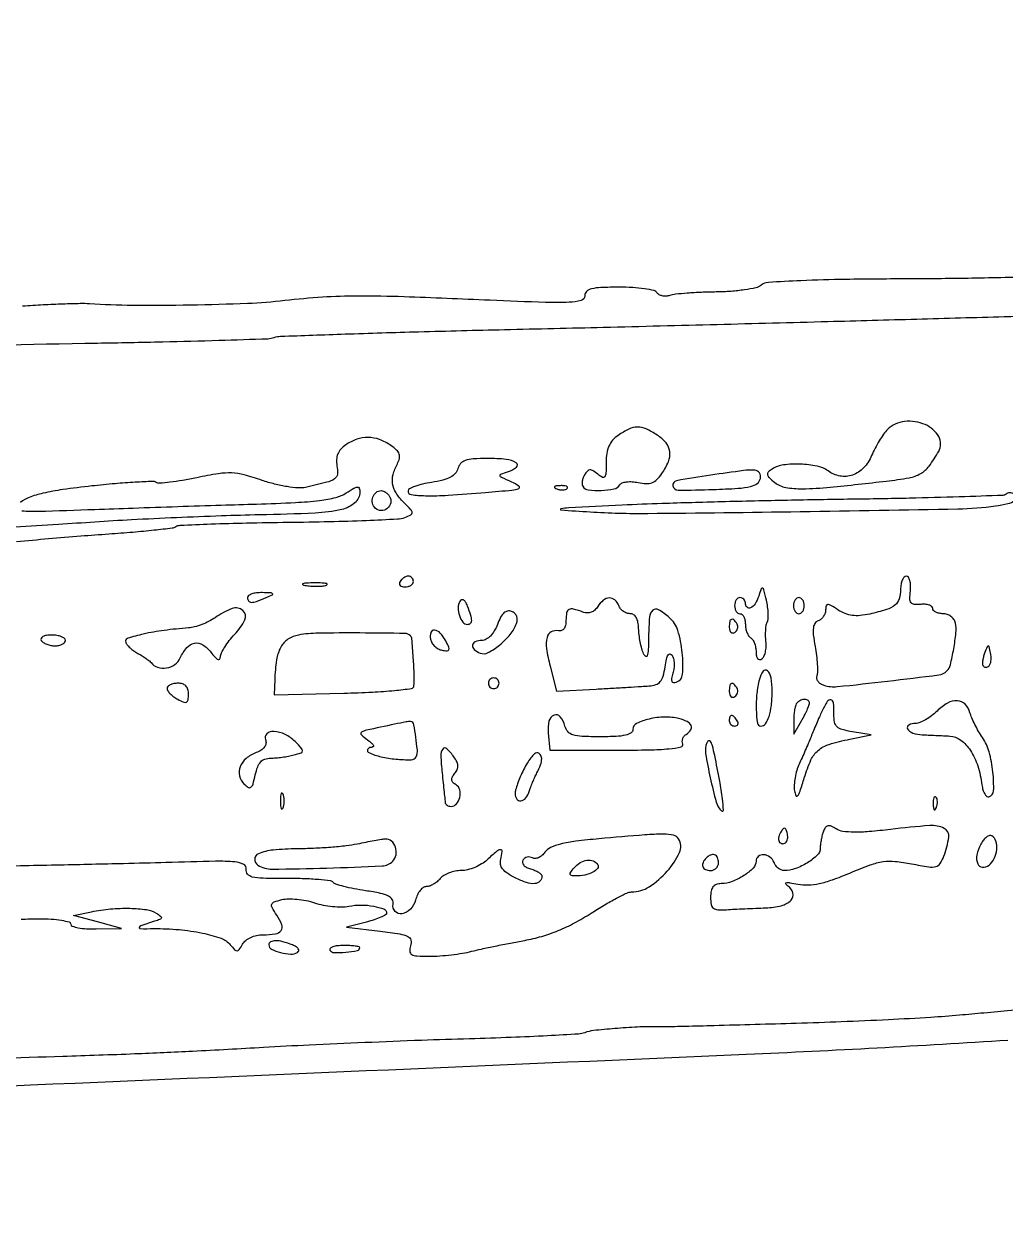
# Model space of a CAD drawing. Extents: x 0 to 2558, y 0 to 3412.
# Drawn here: x 822.2 to 1005.5, y 723.7 to 945.2 of the extents above; entities that cross this region are included whole.
import ezdxf

# ---------------------------------------------------------------- set-up
doc = ezdxf.new("R2010")
doc.units = 0

msp = doc.modelspace()

# ---------------------------------------------------------------- linework, layer by layer
for points in [[(1286.775, 2242.902503, 0.000001), (1177.44536, 2242.627485, 0.134519)], [(1176.555032, 2242.380365, -0.000002), (1098.265318, 2241.934774, -0.000173)], [(1319.866449, 1231.417086, 0.007685), (1320.536456, 1213.5593, 0.010243), (1321.281431, 1203.421734, 0.386908), (1322.843325, 1201.999537, 0.183699), (1323.666424, 1202.31224, 0.136577), (1324.198222, 1203.136634, 0.058831), (1324.496883, 1204.742271, 0.010899), (1324.631041, 1207.749537, -0.000005), (1324.704195, 1210.958263, -0.000001), (1324.831971, 1216.559674, -0.000001), (1324.980176, 1223.055371, -0.000001), (1325.131041, 1229.666374, -0.003312)], [(1347, 900.068317, 0.000002), (1365.687198, 900.484728, 0.000002), (1385.0375, 900.916042, 0.000002), (1402.386564, 901.302857, 0.000005)], [(797.930856, 884.789143, -0.002059), (836, 885.566909, 0.001494), (848.181935, 885.802027, 0.002321), (858.6875, 886.08499, 0.000677), (867.815653, 886.385628, 0.076244), (869, 886.609069, -0.075814), (870.205662, 886.8376, -0.000398), (882.25, 887.261628, -0.001757), (895.983813, 887.685861, -0.001112), (912, 888.088606, 0.000401), (930.473796, 888.526857, 0.000264), (951.7375, 889.059581, 0.000265), (972.432542, 889.599968, 0.000512), (989, 890.058341, -0.000474), (1005.365676, 890.512381, -0.000261), (1025.38125, 891.038254, -0.00026), (1045.681632, 891.550443, -0.000417), (1063, 891.963915, 0.000553), (1102.768761, 892.924206, 0.000535), (1142.974919, 893.982658, 0.000561)], [(1011.677637, 897.965596, -0.002966), (999.324243, 897.672672, -0.003743), (987.891956, 897.555051, 0.002568), (975.746495, 897.458638, 0.007547), (967.388809, 897.22315, 0.00518), (961.299561, 896.89632, 0.156558), (959.891956, 896.342939, -0.118158), (958.962671, 895.894106, -0.016979), (956.872141, 895.51204, -0.018486), (954.323187, 895.230922, -0.014847), (951.566396, 895.111795, 0.006931), (948.784741, 895.035684, 0.008222), (946.160692, 894.884212, 0.007286), (943.955927, 894.688189, 0.051066), (942.900552, 894.468437, -0.061491), (942.190264, 894.335878, -0.066462), (941.488227, 894.385846, -0.074888), (940.900483, 894.602577, -0.129325), (940.52514, 894.959323, 0.202297), (939.95088, 895.367574, 0.018239), (938.17886, 895.694301, 0.021409), (935.955189, 895.924257, 0.01506), (933.440983, 896, 0.009007), (930.035465, 895.938648, 0.052008), (928.254722, 895.687794, 0.127926), (927.344702, 895.192605, 0.207395), (927, 894.397321, -0.338722), (926.338803, 893.533285, -0.054457), (924.101482, 893.182274, -0.020463), (919.685785, 893.156245, -0.002098), (909.25, 893.56575, 0.001773), (893.273504, 894.203072, 0.009545), (884.576357, 894.35299, 0.015868), (878.0411, 894.133415, 0.012562), (871, 893.49487, -0.01899), (863.998573, 892.950545, -0.005788), (853.370694, 892.652471, -0.005978), (842.529033, 892.603595, -0.014347), (834.5, 892.893881, 0.021143), (832.779521, 892.932685, 0.003848), (829.590625, 892.845204, 0.004136), (825.857079, 892.683089, 0.003742), (822, 892.454674, -0.00765)], [(820.855778, 848.485928, -0.001829), (826.826006, 849.027439, -0.001822), (832.901788, 849.533827, -0.002889), (838.109808, 849.918523, 0.004131), (842.626655, 850.263452, 0.00609), (846.585494, 850.647308, 0.003043), (849.92787, 851.033134, 0.108564), (850.660072, 851.289913, -0.128224), (851.438026, 851.5293, -0.001326), (857.184504, 851.763946, -0.004155), (863.835837, 851.962536, -0.002674), (871.550264, 852.087442, 0.003082), (879.333133, 852.219813, 0.004469), (886.202702, 852.440465, 0.002336), (892.010245, 852.706171, 0.072978), (893.41638, 852.985489, 0.029155), (894.539728, 853.460541, 0.309329), (894.770939, 853.871537, 0.167045), (894.524058, 854.426477, 0.008945), (893.16638, 855.83362, -0.053128), (891.758108, 857.577807, -0.103459), (891.119224, 859.240251, -0.105924), (891.207515, 860.992621, -0.057562), (892.003518, 863.006573, 0.06246), (892.391917, 864.018022, 0.147013), (892.351864, 864.817573, 0.120049), (891.860271, 865.566367, 0.034987), (890.781012, 866.440832, 0.065342), (888.673361, 867.539478, 0.084894), (886.534617, 867.930067, 0.086199), (884.412812, 867.586079, 0.069692), (882.354363, 866.535652, 0.055961), (881.440054, 865.729172, 0.085604), (880.87505, 864.838662, 0.086866), (880.645925, 863.820232, 0.059289), (880.72962, 862.634069, -0.073517), (880.795215, 861.077392, -0.219303), (880.263316, 860.18282, -0.08927), (878.853346, 859.545492, -0.007187), (874.872536, 858.604648, -0.071683), (873.482261, 858.500753, -0.02285), (871.415496, 858.737857, -0.021953), (869.0743, 859.221746, -0.020916), (866.7458, 859.915432, 0.017502), (863.38183, 860.942644, 0.055478), (861.058014, 861.295094, 0.049622), (858.578963, 861.147459, 0.011996), (854.533378, 860.400266, -0.009559), (851.898295, 859.90029, -0.013563), (849.536594, 859.564417, -0.009578), (847.578444, 859.377853, -0.158664), (846.950028, 859.530884, 0.1496), (846.267442, 859.709968, 0.003841), (843.061761, 859.555652, 0.007834), (839.26906, 859.284197, 0.005229), (834.935355, 858.859973, 0.007595), (829.509042, 858.187897, 0.022316), (825.808651, 857.502896, 0.032109), (823.246604, 856.733142, 0.090482), (821.64544, 855.780886, 0.247792)], [(821.895448, 854.234474, 0.030875), (824.968197, 854.139545, 0.001403), (835.5, 854.494085, -0.000516), (842.659688, 854.747817, -0.00033), (850.976042, 855.028441, -0.000332), (859.123214, 855.292549, -0.000621), (865.716312, 855.493698, 0.004956), (872.958705, 855.777526, 0.018562), (877.493935, 856.169444, 0.029151), (880.524359, 856.725926, 0.085242), (882.466312, 857.569884, -0.010859), (883.901245, 858.466165, -0.118187), (884.547548, 858.667027, -0.339673), (884.88366, 858.44254, -0.081946), (885, 857.737455, -0.218554), (884.072472, 855.716845, -0.122013), (881.608058, 854.473399, -0.044832), (876.63052, 853.798024, -0.006304), (866.262167, 853.459391, 0.003684), (859.1395, 853.26413, 0.002241), (850.723886, 852.933601, 0.002245), (842.380852, 852.530932, 0.003967), (835.5, 852.113092, -0.00193), (828.689076, 851.671648, -0.001149), (820.574929, 851.195897, -0.00115)], [(821.72477, 777.908278, -0.013696), (825.07258, 778, -0.015669), (827.356935, 777.928396, -0.026122), (829.268145, 777.707823, -0.024382), (830.69845, 777.394148, -0.338661), (831, 777, 0.321717), (831.275169, 776.616606, 0.034547), (832.395313, 776.322589, 0.032258), (833.929275, 776.132749, 0.019829), (835.75, 776.098175), (840.5, 776.19635), (836, 777.409715), (831.5, 778.623079), (834.875, 779.31154, -0.028139), (838.429199, 779.830413, -0.027825), (842.032599, 779.949609, -0.028212), (845.149801, 779.702904, -0.107542), (846.971975, 779.038482, -0.015889), (847.792268, 778.482469, -0.240305), (847.94395, 778.185092, -0.300725), (847.777661, 777.933616, -0.022611), (846.971975, 777.633023, 0.002775), (844.121879, 776.696651, 0.239196), (843.813083, 776.383406, 0.505243), (843.981629, 776.150773, 0.004484), (846.5, 776.152865, -0.02433), (851.23015, 775.968997, -0.030139), (855.588498, 775.320269, -0.031558), (859.087423, 774.347709, -0.141252), (860.807755, 773.132854, 0.020362), (861.616065, 772.203796, 0.219676), (862.066685, 772.022983, 0.232359), (862.480989, 772.253375, 0.022755), (863.107445, 773.25, -0.095814), (863.698108, 773.941784, -0.059825), (864.607462, 774.503746, -0.055167), (865.712075, 774.874475, -0.053447), (866.883023, 775, 0.035209), (869.234562, 775.165796, 0.205014), (870.273087, 775.795683, 0.253627), (870.408307, 776.877101, 0.05196), (869.494431, 778.648844, -0.017395), (868.62575, 780.08091, -0.208564), (868.56317, 780.709479, -0.235227), (868.983278, 781.139227, -0.022199), (870.437816, 781.573749, -0.059585), (871.636067, 781.726599, -0.025906), (873.242366, 781.655949, -0.025189), (874.96161, 781.402924, -0.030581), (876.536412, 780.987983, 0.030847), (878.133388, 780.568108, 0.023581), (879.920294, 780.301202, 0.02408), (881.623326, 780.210912, 0.050596), (882.940833, 780.338167, -0.049501), (885.225789, 780.563907, -0.044708), (887.5922, 780.350821, -0.046977), (889.475332, 779.823468, -0.310395), (890, 779.059734, -0.271327), (889.808766, 778.733273, -0.022698), (888.898438, 778.275868, -0.0253), (887.686999, 777.806502, -0.016567), (886.25, 777.384067), (882.5, 776.415403), (888.799838, 775.652406, -0.007529), (892.468223, 775.151964, -0.073638), (893.959228, 774.694576, -0.225108), (894.51802, 774.008212, -0.137812), (894.48245, 772.944705, 0.082161), (894.331807, 771.901252, 0.269528), (894.680399, 771.328991, 0.113081), (895.658478, 771.056268, 0.011681), (898.066593, 771, 0.017624), (899.938409, 771.066, 0.011417), (902.096015, 771.26794, 0.011481), (904.197202, 771.562149, 0.021257), (905.88398, 771.912135, -0.00792), (907.701945, 772.340207, -0.002899), (910.285351, 772.889807, -0.002873), (913.116491, 773.458028, -0.003438), (915.789555, 773.959509, 0.026344), (918.960859, 774.706228, 0.02633), (922.036623, 775.782394, 0.025327), (925.089951, 777.219336, 0.020824), (928.194591, 779.047373, -0.009923), (930.641901, 780.561152, -0.013037), (932.936847, 781.838916, -0.010539), (934.885853, 782.806684, -0.110396), (935.750744, 783, 0.145388), (939.025097, 783.972665, 0.067449), (942.414439, 786.898901, 0.071878), (944.687657, 790.36561, 0.252802), (944.537303, 792.939643, 0.202817), (943.598323, 793.605769, 0.054288), (941.738598, 793.808047, 0.020206), (938.252088, 793.666648, 0.001879), (929.666678, 792.937746, 0.009117), (925.335917, 792.473949, 0.029762), (922.503184, 791.945516, 0.045989), (920.63521, 791.293464, 0.128619), (919.568382, 790.424405, -0.05683), (919.004126, 789.812501, -0.072104), (918.356979, 789.399168, -0.087572), (917.730136, 789.239288, -0.158459), (917.220802, 789.363537, 0.099134), (916.75651, 789.536155, 0.097967), (916.259484, 789.517766, 0.097922), (915.806717, 789.311479, 0.098943), (915.468483, 788.949004, 0.182415), (915.378612, 788.488446, 0.13873), (915.601279, 788.020159, 0.09557), (916.13247, 787.607316, 0.053638), (916.899384, 787.316061, -0.03453), (917.703567, 787.045263, -0.046357), (918.382944, 786.685948, -0.05463), (918.855489, 786.297295, -0.195784), (919, 785.942386, -0.194421), (918.616956, 784.994533, -0.187223), (917.675438, 784.559842, -0.097228), (916.11997, 784.76553, -0.034368), (914.035234, 785.63231, -0.029226), (912.546533, 786.487007, -0.082483), (911.667066, 787.296845, -0.120713), (911.284239, 788.150125, -0.109749), (911.320151, 789.116259, 0.03323), (911.594848, 790.549672, 0.46446), (911.280957, 790.888835, 0.167828), (910.558206, 790.601744, 0.00984), (908.769625, 789, -0.0528), (907.750735, 788.234204, -0.036731), (906.463592, 787.5875, -0.037115), (905.120082, 787.145302, -0.061019), (903.933883, 787, 0.049317), (902.813011, 786.889175, 0.041819), (901.669095, 786.559375, 0.043749), (900.670932, 786.075079, 0.084929), (900, 785.5, -0.04758), (899.423282, 784.926061, -0.041319), (898.721737, 784.440625, -0.043416), (898.006915, 784.107643, -0.087512), (897.396607, 784, 0.157526), (896.830498, 783.817108, 0.068738), (896.252848, 783.265625, 0.05829), (895.751287, 782.456411, 0.048164), (895.410644, 781.5, -0.132281), (894.466047, 779.807077, -0.154721), (892.85037, 778.941525, -0.261766), (891.594537, 779.367803, -0.229217), (891.206163, 780.714013, 0.175899), (891.046976, 781.596556, 0.148487), (890.348478, 782.246342, 0.064684), (888.863633, 782.747114, 0.012293), (886.045952, 783.235153, -0.011107), (883.916937, 783.598716, -0.015522), (882.033657, 784.024585, -0.011834), (880.509571, 784.458062, -0.161077), (880.045952, 784.789168, 0.208621), (879.537935, 785.085628, 0.007956), (877.310373, 785.311362, 0.013105), (874.60519, 785.470809, 0.00873), (871.5, 785.518028, -0.005543), (866.911352, 785.558555, -0.049606), (864.912964, 785.797589, -0.16549), (864.031974, 786.333115, -0.218947), (863.788712, 787.227682, 0.329817), (863.315868, 788.154894, 0.094683), (861.666644, 788.61709, 0.02633), (858.041332, 788.732381, 0.002275), (848.788712, 788.497267, -0.001669), (840.882738, 788.286786, -0.000522), (829.031684, 788.023233, -0.000522), (815.798364, 787.756579, -0.000577)], [(1011.386993, 761.259573, 0.000234), (1006.61875, 760.835834, 0.000232), (1001.568535, 760.382292, 0.000313), (997, 759.966994, -0.007769), (991.622425, 759.558904, -0.002563), (983.709375, 759.122631, -0.002552), (974.927118, 758.728508, -0.002892), (966.5, 758.442218, -0.000065), (951.147841, 758.011531, -0.00097), (945.799376, 757.872564, -0.002848), (942.797835, 757.817511, -0.006244), (940.5, 757.817157, 0.014636), (936.868946, 757.755659, 0.009079), (932.61365, 757.481407, 0.006734), (928.651981, 757.099972, 0.063951), (927, 756.700636, -0.076568), (925.860749, 756.455344, -0.001601), (920.065625, 756.130283, -0.003689), (913.272794, 755.821309, -0.002472), (905.5, 755.563685, 0.002177), (896.499398, 755.27067, 0.001353), (885.940625, 754.852277, 0.001357), (875.524396, 754.382973, 0.002455), (867, 753.933762, -0.001664), (853.758875, 753.215003, -0.003045), (842.956155, 752.730612, -0.001996), (829.515806, 752.263681, -0.00036), (804.5, 751.512595, 0.000027), (794.704771, 751.225013, 0.000023), (784.290625, 750.918214, 0.000023)], [(804.1125, 746.108631, -0.000659), (823.5, 746.951343, 0.00039), (957.175128, 752.689722, 0.005271), (1006.030333, 755.341461, 0.011736)]]:
    msp.add_lwpolyline(points, format="xyb")
for points in [[(983.543216, 869.400359, 0.042237), (982.83388, 868.55987, 0.017325), (982.012972, 867.312088, 0.016996), (981.219418, 865.904228, 0.020879), (980.580181, 864.537656, -0.090768), (979.098497, 862.260353, -0.118924), (977.024009, 860.912448, -0.128222), (974.684794, 860.71452, -0.115695), (972.444112, 861.664525, 0.10818), (970.38509, 862.573795, 0.041496), (967.260138, 862.942302, 0.041492), (964.118095, 862.789799, 0.108502), (962.004871, 862.024172, 0.052599), (961.281181, 861.452176, 0.253531), (961.131277, 860.967993, 0.158805), (961.44055, 860.416811, 0.019569), (962.504871, 859.510567, 0.122872), (964.544784, 858.595438, 0.047458), (967.656947, 858.338615, 0.02228), (972.838684, 858.634622, 0.003265), (983.303275, 859.77076, 0.015234), (987.578552, 860.395673, 0.085258), (989.747374, 861.176832, 0.105344), (991.311823, 862.564901, 0.029146), (993.113191, 865.333187, 0.265881), (993.110054, 868.098702, 0.163447), (990.605456, 870.321657, 0.126592), (986.718402, 870.909207, 0.172577)], [(933.25, 868.325576, 0.061314), (932.218602, 867.399651, 0.07491), (931.522786, 866.3074, 0.066818), (931.128621, 864.958204, 0.037718), (931, 863.255583, -0.010021), (930.959605, 861.240323, -0.146857), (930.730855, 860.576202, -0.37792), (930.291343, 860.475702, -0.048755), (929.423785, 861.063253, 0.029821), (928.554136, 861.701464, 0.152734), (927.983978, 861.859474, 0.194966), (927.505514, 861.647021, 0.053612), (926.989768, 860.983444, 0.047334), (926.698169, 860.393373, 0.049795), (926.528774, 859.768865, 0.055186), (926.497582, 859.203374, 0.125253), (926.625, 858.797746, 0.227457), (927.67117, 858.127303, 0.040105), (930.067581, 858.025518, 0.040448), (932.462529, 858.310826, 0.207347), (933.536183, 859.058546, -0.166335), (933.986445, 859.428328, -0.057799), (934.812974, 859.63274, -0.048853), (935.859676, 859.66347, -0.036998), (936.997824, 859.500478, 0.042664), (938.472218, 859.306329, 0.102062), (939.556737, 859.478867, 0.104275), (940.470227, 860.063082, 0.045781), (941.402624, 861.164438, 0.055016), (942.62689, 863.399642, 0.128381), (942.883248, 865.275721, 0.143313), (942.186487, 866.904384, 0.075598), (940.535183, 868.38499, 0.039524), (938.470202, 869.515863, 0.107961), (936.849876, 869.856034, 0.109438), (935.248659, 869.487594, 0.041253)], [(903.315893, 862.099974, -0.120922), (902.823668, 861.191319, -0.088367), (901.911584, 860.487253, -0.060037), (900.487197, 859.94918, -0.023106), (898.409513, 859.538701, 0.019564), (896.719768, 859.217281, 0.030254), (895.295294, 858.795944, 0.030459), (894.247357, 858.341758, 0.282398), (894, 857.938727, 0.375074), (894.60042, 857.250925, 0.028981), (897.243658, 857.045638, 0.020829), (901.496577, 857.139592, 0.005148), (908.456962, 857.655852, 0.002521), (913.41457, 858.100105, 0.070329), (914.674509, 858.401551, 0.605027), (914.721027, 858.833364, 0.042606), (913.357839, 859.586478, -0.005114), (911.473076, 860.45042, -0.209096), (911.183186, 860.781935, -0.402821), (911.328687, 861.0759, -0.012295), (912.738753, 861.544317, 0.102821), (914.249542, 862.371743, 0.505663), (914.190949, 863.189606, 0.116811), (912.324056, 863.829843, 0.024456), (908.847363, 864, 0.014324), (906.183116, 863.923657, 0.0685), (904.694075, 863.630979, 0.129214), (903.824386, 863.051352, 0.11808)], [(950.562547, 860.890605, 0.008238), (944.150053, 859.847677, 0.4089), (943.472721, 858.892425, 0.368986), (944.425551, 858.082849, 0.008002), (950.994549, 858.205609, 0.006579), (955.639293, 858.428012, 0.04173), (957.977366, 858.76803, 0.099413), (959.229521, 859.336243, 0.191755), (959.812265, 860.25, 0.18996), (959.613549, 861.302271, 0.239306), (958.774064, 861.804257, 0.050242), (956.655109, 861.738012, 0.003275)], [(890.553851, 856.912868, -0.190717), (890.763962, 855.735958, -0.171854), (890.124253, 854.67027, -0.175934), (888.96995, 854.260019, -0.197141), (887.887132, 854.712868, -0.144911), (887.366354, 855.671654, -0.134859), (887.431624, 856.789156, -0.143758), (888.047584, 857.666716, -0.169916), (889, 858, -0.100929), (889.386686, 857.921141, -0.052079), (889.820255, 857.680655, -0.048757), (890.231435, 857.328718, -0.053016)], [(921.8125, 858.316886, 0.051402), (922.359369, 858.160852, 0.05415), (922.916927, 858.123424, 0.060344), (923.402231, 858.202593, 0.126455), (923.729167, 858.395833, 0.296942), (923.77538, 858.614691, 0.208169), (923.592839, 858.799335, 0.077125), (923.112848, 858.910055, 0.028489), (922.416667, 858.921053, 0.018894), (921.670344, 858.862007, 0.168741), (921.37858, 858.720685, 0.470617), (921.395823, 858.538436, 0.054073)], [(1005.686762, 857.353428, -0.189587), (1005.122014, 857.107521, -0.000561), (996.956195, 856.823065, -0.003121), (987.688373, 856.568534, -0.001932), (976.797281, 856.379534, 0.001637), (964.900116, 856.180104, 0.001464), (952.552951, 855.896541, 0.001467), (941.46344, 855.576811, 0.004576), (934, 855.271302, 0.000429), (924.002513, 854.761767, 0.038379), (922.531342, 854.571672, 0.870946), (922.544163, 854.381982, 0.002218), (928, 854.022383, 0.017654), (938.761345, 853.741719, 0.001405), (967.256271, 854.084797, 0.000936), (996.68326, 854.576902, 0.031111), (1003.72204, 855.146841, 0.020922), (1006.02651, 855.577704, 0.08567), (1007.333269, 856.126491, 0.292053), (1007.617227, 856.739203, 0.22438), (1007.206011, 857.372678, 0.070506), (1006.807311, 857.547292, 0.071292), (1006.377323, 857.603365, 0.077664), (1005.982791, 857.53658, 0.116192)], [(892.5, 841, 0.139169), (892.392057, 840.620352, 0.191142), (892.521475, 840.29375, 0.138808), (892.889346, 840.073267, 0.066118), (893.440983, 840, 0.062283), (894.037096, 840.074545, 0.080552), (894.542039, 840.29375, 0.097988), (894.879982, 840.618621, 0.153634), (895, 841, 0.092995), (894.928382, 841.381732, 0.096318), (894.723586, 841.70625, 0.099231), (894.418051, 841.923444, 0.105429), (894.059017, 842, 0.089642), (893.653442, 841.926698, 0.053229), (893.2129, 841.70625, 0.051032), (892.806203, 841.382515, 0.06081)], [(986, 839.559017, -0.07376), (985.734709, 837.770456, -0.151328), (984.948599, 836.608688, -0.094945), (983.361124, 835.76965, -0.018769), (980.236311, 834.940528, -0.031083), (978.453059, 834.653336, -0.056018), (976.974385, 834.674612, -0.062651), (975.653159, 835.014013, -0.050908), (974.354258, 835.687451, 0.010137), (972.973586, 836.552612, 0.131962), (972.396017, 836.716871, 0.348322), (972.093765, 836.484375, 0.061264), (972, 835.721999, -0.083145), (971.896841, 835.105929, -0.065962), (971.594656, 834.501414, -0.066322), (971.147619, 833.999602, -0.086264), (970.620107, 833.684463, 0.158199), (970.007508, 833.18887, 0.113465), (969.702684, 832.355953, 0.060847), (969.69826, 831.024939, 0.015662), (970.019039, 828.895883, -0.014428), (970.28263, 827.175239, -0.016792), (970.430654, 825.527173, -0.015938), (970.464223, 824.135728, -0.089905), (970.326611, 823.40875, 0.147271), (970.288695, 822.897087, 0.107436), (970.529095, 822.376377, 0.088984), (971.016323, 821.925449, 0.067639), (971.677679, 821.618807, 0.100406), (974.174329, 821.370978, 0.003805), (983.530438, 822.39306, 0.002612), (993.135916, 823.567314, 0.166136), (994.637279, 824.303946, 0.13695), (995.295518, 825.471957, 0.016269), (995.916788, 828.40913, 0.019335), (996.330777, 831.406555, 0.077447), (996.22743, 833.25, 0.098658), (995.939064, 833.918458, 0.079311), (995.397276, 834.485937, 0.077293), (994.690929, 834.868141, 0.085634), (993.926676, 835, -0.049318), (993.18938, 835.072901, -0.069313), (992.565961, 835.290287, -0.089488), (992.146313, 835.610911, -0.187108), (992, 835.98821, 0.225958), (991.828957, 836.34737, 0.090279), (991.339062, 836.61616, 0.065192), (990.61166, 836.757224, 0.041732), (989.75, 836.73821, -0.045952), (988.558502, 836.721958, -0.212575), (987.96713, 837.042814, -0.167498), (987.727846, 837.75804, -0.026842), (987.821566, 839.25, 0.03677), (987.866786, 840.303488, 0.058979), (987.733899, 841.192188, 0.08212), (987.457331, 841.79503, 0.249172), (987.071566, 842, 0.211674), (986.661776, 841.818379, 0.080865), (986.314772, 841.282961, 0.061547), (986.078584, 840.493556, 0.04197)], [(874.761659, 840.292739, 0.028254), (875.754739, 840.159391, 0.020511), (876.869594, 840.119272, 0.020826), (877.934218, 840.169017, 0.041951), (878.761659, 840.31292, 0.285845), (878.916221, 840.476221, 0.417468), (878.814362, 840.62839, 0.038992), (877.938425, 840.726931, 0.009782), (876.5, 840.747817, 0.008901), (875.071102, 840.715166, 0.053901), (874.339362, 840.605813, 0.67161), (874.319562, 840.45659, 0.082665)], [(959.491792, 838.25, -0.063012), (958.841319, 836.859649, -0.136432), (957.973982, 836.073789, -0.335458), (957.312442, 836.195782, -0.187428), (957, 837, 0.099038), (956.923658, 837.381638, 0.097945), (956.70625, 837.70625, 0.097945), (956.381638, 837.923658, 0.099038), (956, 838, 0.148195), (955.618646, 837.884432, 0.098894), (955.29375, 837.559375, 0.082425), (955.074694, 837.073457, 0.064853), (955, 836.5, 0.064853), (955.074694, 835.926543, 0.082425), (955.29375, 835.440625, 0.098894), (955.618646, 835.115568, 0.148195), (956, 835, -0.186414), (956.381787, 834.852535, -0.089706), (956.70625, 834.429836, -0.069539), (956.926216, 833.801778, -0.049547), (957, 833.059017, 0.046881), (957.074077, 832.270704, 0.046318), (957.29375, 831.50665, 0.050262), (957.616444, 830.876024, 0.111412), (958, 830.5, -0.113876), (958.383658, 830.120196, -0.049743), (958.70625, 829.476013, -0.045713), (958.925948, 828.692861, -0.045566), (959, 827.881966, 0.047908), (959.072233, 827.129826, 0.120424), (959.300848, 826.632891, 0.203093), (959.648017, 826.443597, 0.164466), (960.064964, 826.54015, 0.14608), (960.454766, 826.978261, 0.050943), (960.735398, 827.783852, 0.045323), (960.879601, 828.786595, 0.039209), (960.85181, 829.849768, -0.021468), (960.784701, 830.938154, -0.022212), (960.812475, 832.015917, -0.022604), (960.919891, 832.942734, -0.082873), (961.108454, 833.500601, 0.109039), (961.270416, 834.076617, 0.025371), (961.276631, 835.087677, 0.024998), (961.163711, 836.278186, 0.022214), (960.930031, 837.5, 0.004153), (960.451247, 839.442165, 0.213172), (960.215128, 839.74016, 0.453277), (959.970352, 839.645087, 0.009358)], [(864, 838, 0.163981), (864.21059, 837.375152, 0.234317), (864.725732, 837.119714, 0.087053), (865.71128, 837.292613, 0.014632), (867.5, 838, 0.009027), (868.656439, 838.521868, 0.485414), (868.703411, 838.727088, 0.215481), (868.415213, 838.872581, 0.004372), (866.75, 838.929715, 0.034583), (865.696629, 838.883773, 0.053373), (864.807812, 838.685604, 0.070412), (864.197844, 838.37836, 0.24567)], [(903.669258, 837.273866, 0.14476), (903.355115, 836.121101, 0.075905), (903.613195, 834.644123, 0.081931), (904.264592, 833.416994, 0.233957), (905.106989, 833, 0.183414), (905.65903, 833.209554, 0.214867), (905.886609, 833.716568, 0.079207), (905.730388, 834.687862, 0.013923), (905.102217, 836.433624, 0.037397), (904.741962, 837.183225, 0.130152), (904.366694, 837.561345, 0.25035), (904.003863, 837.575764, 0.142535)], [(929.431047, 836.321574, -0.071478), (928.876102, 835.669977, -0.091689), (928.20176, 835.265981, -0.095797), (927.451459, 835.140369, -0.085526), (926.675664, 835.294218, 0.024255), (924.924324, 835.870528, 0.183759), (924.07354, 835.790269, 0.2406), (923.623208, 835.186752, 0.042232), (923.5, 833.730635, -0.049665), (923.408802, 832.814768, -0.10853), (923.126092, 832.172603, -0.152662), (922.67431, 831.838412, -0.13727), (922.091641, 831.802786, 0.183559), (920.743882, 831.59729, 0.208599), (919.963127, 830.559776, 0.095259), (919.871692, 828.476921, 0.025651), (920.523353, 825.218087), (921.716333, 820.519652), (929.108167, 820.924449, 0.000392), (932.121462, 821.091836, 0.000421), (935.063024, 821.260039, 0.000398), (937.588817, 821.40862, 0.002005), (939, 821.498443, 0.061794), (940.293701, 821.748598, 0.140554), (941.11143, 822.300525, 0.108949), (941.636063, 823.306387, 0.029142), (942.006463, 825.08382, -0.018099), (942.272711, 826.519433, -0.082111), (942.589964, 827.305902, -0.294735), (942.945074, 827.477561, -0.222883), (943.32101, 827.241051, -0.089529), (943.583073, 826.607229, -0.043115), (943.695059, 825.732293, -0.040904), (943.656049, 824.772873, -0.046266), (943.459609, 823.872739, 0.026892), (943.207343, 822.899257, 0.143395), (943.25351, 822.357795, 0.287683), (943.552184, 822.135117, 0.100881), (944.107283, 822.202428, 0.301377), (945.281516, 823.704196, 0.045806), (945.227956, 827.706818, 0.046641), (944.391099, 831.874936, 0.144811), (942.8385, 834.25, 0.0391), (940.781887, 835.737053, 0.330877), (939.712273, 835.639231, 0.192877), (939.097094, 834.395832, 0.016247), (938.929715, 830.75, -0.006952), (938.861138, 828.237764, -0.059428), (938.682194, 827.128288, -0.518597), (938.383008, 827.02402, -0.136705), (938, 827.5, -0.035492), (937.665091, 828.462347, -0.017667), (937.372382, 829.720312, -0.017442), (937.15983, 831.050899, -0.024498), (937.070285, 832.25, 0.04056), (936.944098, 833.428934, 0.085128), (936.622551, 834.289586, 0.119969), (936.121574, 834.810184, 0.142403), (935.468615, 835, -0.088478), (934.840167, 835.112085, -0.06652), (934.217991, 835.440625, -0.065663), (933.696157, 835.926585, -0.081035), (933.361626, 836.5, 0.118794), (932.623096, 837.572848, 0.196677), (931.602821, 837.937243, 0.162688), (930.467477, 837.499608, 0.079563)], [(966, 836.5, 0.064853), (966.074694, 835.926543, 0.082425), (966.29375, 835.440625, 0.098894), (966.618646, 835.115568, 0.148195), (967, 835, 0.148195), (967.381354, 835.115568, 0.098894), (967.70625, 835.440625, 0.082425), (967.925306, 835.926543, 0.064853), (968, 836.5, 0.064853), (967.925306, 837.073457, 0.082425), (967.70625, 837.559375, 0.098894), (967.381354, 837.884432, 0.148195), (967, 838, 0.148195), (966.618646, 837.884432, 0.098894), (966.29375, 837.559375, 0.082425), (966.074694, 837.073457, 0.064853)], [(857.972506, 834.257303, -0.035874), (856.843065, 833.576834, -0.025461), (855.491924, 832.974076, -0.025834), (854.135708, 832.529079, -0.048562), (853, 832.336062, 0.014492), (848.422402, 831.875477, 0.02322), (844.556792, 831.189239, 0.019797), (841.64081, 830.408172, 0.420215), (841.270984, 829.687047, 0.094359), (841.536453, 829.212352, 0.031654), (842.086814, 828.634872, 0.030188), (842.791236, 828.058449, 0.030245), (843.559519, 827.571443, -0.013304), (844.339069, 827.113536, -0.014157), (845.076859, 826.623784, -0.013855), (845.68634, 826.168061, -0.061424), (846, 825.84995, 0.15225), (847.236656, 824.980168, 0.118159), (848.886348, 824.855291, 0.114198), (850.457516, 825.49578, 0.135674), (851.469813, 826.73084, -0.071854), (852.676955, 828.654724, -0.172249), (854.11323, 829.48823, -0.189103), (855.656652, 829.192814, -0.088237), (857.186668, 827.798779, 0.018883), (857.973409, 826.852526, 0.099005), (858.51268, 826.449289, 0.350901), (858.828253, 826.523266, 0.163996), (858.977764, 826.945281, -0.110221), (859.153208, 827.678249, -0.027151), (859.759932, 828.766027, -0.026473), (860.608875, 829.96527, -0.023765), (861.609239, 831.114021, 0.074783), (863.520718, 833.821763, 0.343491), (863.170167, 835.584364, 0.275021), (861.152999, 835.943045, 0.063376)], [(910.694541, 833.001702, -0.042992), (910.113311, 831.788739, -0.059507), (909.382315, 830.83047, -0.071486), (908.578887, 830.210098, -0.129416), (907.780762, 830, 0.093582), (906.556618, 829.76886, 0.275081), (906.050981, 829.118257, 0.252322), (906.364863, 828.310285, 0.085086), (907.487513, 827.643165, 0.216725), (908.960115, 827.732279, 0.049247), (911.096828, 829.149675, 0.049183), (913.096157, 831.137077, 0.084731), (914.26137, 833.167241, 0.078236), (914.404327, 833.887885, 0.106406), (914.290992, 834.539009, 0.111909), (913.927138, 835.062675, 0.093838), (913.350636, 835.418943, 0.142941), (912.603864, 835.480653, 0.135022), (911.922078, 835.134389, 0.086211), (911.292413, 834.323823, 0.031893)], [(954, 832.440983, 0.067432), (954.074611, 831.890269, 0.140899), (954.298542, 831.524436, 0.190788), (954.63036, 831.397824, 0.136093), (955.016312, 831.510081, 0.090427), (955.360589, 831.820631, 0.095498), (955.565079, 832.22714, 0.099685), (955.598899, 832.665803, 0.108373), (955.457295, 833.069098, 0.050477), (954.86686, 833.838655, 0.315493), (954.407182, 833.933879, 0.25701), (954.085158, 833.519563, 0.039415)], [(825.5, 830, 0.111412), (825.876024, 829.616444, 0.050262), (826.50665, 829.29375, 0.046318), (827.270704, 829.074077, 0.046881), (828.059017, 829, 0.049547), (828.801778, 829.073784, 0.069539), (829.429836, 829.29375, 0.089706), (829.852535, 829.618213, 0.186414), (830, 830, 0.230178), (829.813779, 830.383082, 0.073461), (829.248289, 830.70625, 0.055981), (828.420991, 830.926934, 0.037227), (827.440983, 831, 0.035659), (826.479336, 830.931329, 0.083483), (825.794783, 830.712684, 0.1651), (825.478234, 830.384801, 0.253782)], [(873.54459, 831.012957, 0.103394), (871.5735, 830.227308, 0.124532), (870.236016, 828.755632, 0.085179), (869.441649, 826.357979, 0.028679), (869.09968, 822.677131), (869, 819.854261), (882, 820.157916, 0.006174), (887.352343, 820.349084, 0.013155), (891.481572, 820.65669, 0.007911), (894.661556, 821.028798, 0.349161), (895.096892, 821.480785, 0.032901), (895.155884, 823.514257, 0.008306), (894.979185, 826.820815, 0.003357), (894.712732, 830.287318, 0.174824), (894.437269, 830.88862, 0.198079), (893.439449, 831.315173, 0.001732), (885.012035, 831.394516, 0.005243), (877.211693, 831.359146, 0.039573)], [(898.188159, 830.261484, 0.087595), (898.452149, 829.570626, 0.065452), (898.959681, 828.930612, 0.064652), (899.623093, 828.436163, 0.080452), (900.344461, 828.172179, 0.032685), (901.31233, 828.050653, 0.321962), (901.640222, 828.257782, 0.20595), (901.62982, 828.735076, 0.015848), (901.047794, 829.910696, 0.06082), (900.012842, 831.382418, 0.180513), (898.93557, 831.942216, 0.361298), (898.260414, 831.508175, 0.124713)], [(1001.696917, 827.606872, 0.031108), (1001.450554, 826.843711, 0.039794), (1001.325261, 826.116061, 0.044381), (1001.323903, 825.517723, 0.176541), (1001.476461, 825.190205, 0.242448), (1002.09269, 824.993026, 0.232038), (1002.627993, 825.376835, 0.112038), (1002.90685, 826.385971, 0.061341), (1002.808853, 827.671731, 0.006855), (1002.556938, 828.8404, 0.36589), (1002.387121, 828.967698, 0.286752), (1002.19236, 828.8296, 0.005261)], [(959.627345, 822.738753, 0.041102), (959.140684, 820.059923, 0.031996), (959.041261, 817.100203, 0.026641), (959.254567, 814.556503, 0.374653), (959.893011, 814, 0.244448), (960.749952, 814.445581, 0.074982), (961.420932, 815.792665, 0.051818), (961.859741, 817.862612, 0.026345), (962, 820.52277, 0.037634), (961.810759, 823.033454, 0.168844), (961.133751, 824.318153, 0.454363), (960.330504, 824.236191, 0.088805)], [(849, 821.035184, 0.149836), (849.136208, 820.590863, 0.045472), (849.5875, 820.039362, 0.040999), (850.234579, 819.480738, 0.034718), (851, 819, 0.025083), (852.10194, 818.479556, 0.213289), (852.635805, 818.495146, 0.251306), (852.926897, 818.895305, 0.034136), (853, 819.964816, 0.06962), (852.874832, 820.859392, 0.125311), (852.504322, 821.495602, 0.126917), (851.878562, 821.872091, 0.072413), (851, 822, 0.046275), (850.234497, 821.929, 0.066223), (849.5875, 821.716585, 0.086308), (849.150844, 821.403753, 0.196715)], [(909, 822, 0.099038), (909.076342, 821.618362, 0.097945), (909.29375, 821.29375, 0.097945), (909.618362, 821.076342, 0.099038), (910, 821, 0.099038), (910.381638, 821.076342, 0.097945), (910.70625, 821.29375, 0.097945), (910.923658, 821.618362, 0.099038), (911, 822, 0.099038), (910.923658, 822.381638, 0.097945), (910.70625, 822.70625, 0.097945), (910.381638, 822.923658, 0.099038), (910, 823, 0.099038), (909.618362, 822.923658, 0.097945), (909.29375, 822.70625, 0.097945), (909.076342, 822.381638, 0.099038)], [(954, 820.440983, 0.067432), (954.074611, 819.890269, 0.140899), (954.298542, 819.524436, 0.190788), (954.63036, 819.397824, 0.136093), (955.016312, 819.510081, 0.090427), (955.360589, 819.820631, 0.095498), (955.565079, 820.22714, 0.099685), (955.598899, 820.665803, 0.108373), (955.457295, 821.069098, 0.050477), (954.86686, 821.838655, 0.315493), (954.407182, 821.933879, 0.25701), (954.085158, 821.519563, 0.039415)], [(966.666667, 818.333333, 0.120789), (966.411004, 817.911605, 0.028191), (966.206242, 817.103646, 0.027467), (966.070882, 816.121194, 0.023933), (966.035435, 815.083333), (966.070871, 812.5), (967.5, 815, 0.01086), (968.049787, 816.012155, 0.013124), (968.519732, 816.985937, 0.01178), (968.872066, 817.819696, 0.082449), (968.964565, 818.25, 0.232255), (968.746508, 818.752795, 0.168807), (968.16906, 818.977238, 0.114395), (967.380758, 818.824363, 0.091768)], [(971.302776, 816.75, 0.004259), (970.834302, 815.708484, 0.002343), (970.277927, 814.426563, 0.002335), (969.725583, 813.12061, 0.003738), (969.267592, 812, -0.00489), (968.796641, 810.855216, -0.002729), (968.202114, 809.470402, -0.002722), (967.585555, 808.076395, -0.004416), (967.044688, 806.899241, 0.039296), (966.602508, 805.72798, 0.027801), (966.28622, 804.357679, 0.028205), (966.130263, 803.00586, 0.051708), (966.179939, 801.899241, 0.066361), (966.437138, 801.007196, 0.574151), (966.765135, 800.969255, 0.081001), (967.214388, 801.828163, 0.006078), (968.015997, 804.34698, -0.030629), (969.257759, 807.674265, -0.112616), (970.595817, 809.461236, -0.102928), (972.643761, 810.576453, -0.023358), (976.5, 811.548032), (980.5, 812.359315), (977, 812.929657, -0.025362), (975.076727, 813.34411, -0.126102), (974.121938, 813.883004, -0.158922), (973.661062, 814.745253, -0.047534), (973.539421, 816.25, 0.026727), (973.458249, 818.32458, 0.325384), (972.962374, 818.888017, 0.323936), (972.271316, 818.590446, 0.026618)], [(992.811484, 816.811484, -0.033612), (991.799268, 815.92692, -0.032897), (990.670624, 815.178998, -0.034718), (989.594042, 814.658878, -0.09545), (988.769365, 814.5, 0.120231), (987.522037, 814.195666, 0.428429), (987.317306, 813.490673, 0.181861), (988.277946, 812.707317, 0.069667), (990, 812.384709, -0.000311), (991.151954, 812.330868, -0.000171), (992.559656, 812.263714, -0.000171), (993.986633, 812.194661, -0.000275), (995.203083, 812.134709, -0.151924), (997.224303, 811.393845, -0.084602), (999.026854, 809.455511, -0.067679), (1000.410877, 806.554623, -0.046889), (1001.191971, 803, 0.039226), (1001.382737, 802.063754, 0.064086), (1001.703266, 801.321028, 0.091876), (1002.094849, 800.87334, 0.243595), (1002.5, 800.794989, 0.323627), (1003.372174, 801.923511, 0.035025), (1003.239425, 805.411721, 0.039125), (1002.53152, 809.168099, 0.0832), (1001.300971, 811.847736, -0.017907), (1000.571559, 813.009348, -0.014397), (999.869281, 814.306855, -0.014639), (999.289549, 815.544595, -0.035662), (998.956155, 816.494749, 0.128316), (998.046434, 818.078437, 0.187826), (996.596835, 818.730707, 0.142801), (994.76323, 818.297157, 0.067485)], [(920.186642, 812.75), (920.5, 809.5), (933.119259, 809.5, 0.004764), (939.073745, 809.556736, 0.018746), (942.737087, 809.764094, 0.025211), (944.992567, 810.092164, 0.464611), (945.301086, 810.648849, -0.09473), (945.214725, 811.137541, -0.080548), (945.305925, 811.654148, -0.079931), (945.556842, 812.118949, -0.090922), (945.931826, 812.457866, 0.099918), (946.803487, 813.27439, 0.267731), (946.881803, 814.090403, 0.17714), (946.154246, 814.828581, 0.049063), (944.59768, 815.386128, 0.067411), (941.93686, 815.68347, 0.051659), (939.03078, 815.313708, 0.055592), (936.695226, 814.485293, 0.287249), (936, 813.375, -0.254271), (935.649559, 812.730442, -0.088452), (934.642069, 812.306411, -0.044313), (932.84954, 812.065929, -0.011199), (929.90638, 812, -0.009923), (926.497111, 812.067665, -0.063547), (924.797395, 812.35351, -0.137744), (923.849513, 812.957472, -0.119045), (923.289749, 814, 0.101947), (922.429258, 815.741294, 0.334603), (921.265541, 816.05442, 0.245943), (920.326806, 814.95238, 0.080009)], [(954, 815, 0.105053), (954.081062, 814.618444, 0.099167), (954.311086, 814.29375, 0.09642), (954.654762, 814.076123, 0.093332), (955.059017, 814, 0.108972), (955.413961, 814.078288, 0.182303), (955.6254, 814.29375, 0.161196), (955.656512, 814.6179, 0.082592), (955.5, 815, 0.029505), (955.231006, 815.382774, 0.035638), (954.933975, 815.70625, 0.038439), (954.65171, 815.934461, 0.151918), (954.440983, 816, 0.210953), (954.272352, 815.92554, 0.081139), (954.129539, 815.70625, 0.061769), (954.032345, 815.382849, 0.042167)], [(867.373911, 811.467987, -0.118699), (867.467756, 810.750818, -0.131002), (867.21727, 810.098629, -0.098864), (866.598664, 809.526377, -0.046555), (865.617284, 809.044591, 0.086123), (863.760695, 807.943921, 0.12426), (862.661919, 806.393637, 0.148252), (862.535583, 804.711566, 0.142453), (863.35952, 803.211909, 0.049841), (864.167465, 802.55077, 0.324876), (864.661716, 802.571561, 0.158852), (865.04325, 803.14705, 0.013542), (865.475719, 804.88945, -0.035573), (865.915281, 806.376992, -0.095728), (866.488596, 807.313544, -0.123916), (867.269443, 807.829648, -0.082983), (868.329455, 808.013655, 0.020522), (869.316634, 808.060412, 0.011919), (870.496182, 808.193321, 0.011902), (871.674073, 808.383218, 0.019615), (872.657546, 808.606109, 0.016553), (874.01115, 809.017717, 0.293596), (874.282327, 809.359052, 0.215112), (874.125242, 809.827487, 0.009519), (872.907546, 811.092454, 0.081586), (871.028886, 812.440994, 0.098318), (868.934658, 813.00656, 0.200666), (867.642734, 812.56648, 0.312852)], [(891.5, 814.345064, 0.001357), (886.248107, 813.219561, 0.077841), (885.327383, 812.863298, 0.498487), (885.271307, 812.403505, 0.033991), (886.442338, 811.418505, -0.019259), (887.252647, 810.776686, -0.123942), (887.55204, 810.353543, -0.395392), (887.450084, 810.101146, -0.108885), (886.99113, 810, 0.322001), (886.444751, 809.607428, 0.383578), (886.687269, 809.046082, 0.051063), (888.982853, 808.263861, 0.034392), (891.719496, 807.828909, 0.023574), (894.586055, 807.709241, 0.276582), (895.503285, 808.265423, 0.153019), (895.744944, 809.575943, 0.006656), (895.111783, 814.25, 0.159971), (894.898444, 814.675017, 0.192843), (894.491079, 814.850777, 0.054375), (893.659953, 814.782197, 0.004356)], [(949.785241, 810.841312, 0.134486), (949.576372, 808.903375, 0.013737), (950.444862, 804.325241, 0.013638), (951.562958, 799.799882, 0.136711), (952.556781, 798.146558, 0.670793), (952.905986, 798.304132, 0.022064), (952.740822, 800.392808, 0.015494), (952.222131, 803.733887, 0.00543), (951.276506, 808.5, 0.012253), (950.854794, 810.291174, 0.078008), (950.482291, 811.144878, 0.395738), (950.130852, 811.234617, 0.174854)], [(900.363245, 805.25, -0.000151), (900.558293, 803.375963, -0.000201), (900.734118, 801.675, -0.000139), (900.88064, 800.248017, -0.00209), (900.929533, 799.75, 0.130537), (901.03509, 799.463749, 0.090311), (901.282269, 799.220312, 0.079628), (901.631924, 799.056251, 0.070063), (902.031385, 799, 0.216327), (903.04226, 799.458832, 0.123587), (903.664296, 800.675274, 0.118636), (903.651089, 802.079664, 0.195342), (902.960019, 803.024709, -0.063652), (902.389208, 803.48697, -0.165798), (902.169731, 803.960086, -0.150834), (902.275576, 804.499763, -0.049953), (902.731618, 805.176619, 0.070753), (903.175791, 805.898727, 0.117248), (903.300943, 806.599405, 0.10094), (903.101651, 807.355013, 0.0431), (902.557073, 808.252835, 0.044601), (901.219056, 809.776808, 0.452877), (900.477023, 809.71033, 0.170994), (900.117188, 808.514318, 0.014386)], [(915.573242, 805.846362, 0.015359), (914.97102, 804.540233, 0.016247), (914.46214, 803.223611, 0.016063), (914.098353, 802.064863, 0.068125), (914, 801.346362, 0.15549), (914.314029, 800.360969, 0.284185), (915.063705, 800.044003, 0.186455), (915.974191, 800.568263, 0.095171), (916.604383, 801.75, -0.015807), (916.878384, 802.54539, -0.008828), (917.259204, 803.496014, -0.0088), (917.678574, 804.444565, -0.014122), (918.072998, 805.236431, 0.035377), (918.749988, 806.75387, 0.087434), (918.96078, 807.949635, 0.168367), (918.702687, 808.694524, 0.229837), (918.073242, 809, 0.197354), (917.620243, 808.813951, 0.030284), (916.956579, 808.073619, 0.029963), (916.243443, 807.054116, 0.021938)], [(870.157895, 800, 0.017491), (870.189089, 799.10856, 0.078554), (870.306058, 798.601562, 0.447206), (870.474999, 798.540618, 0.174857), (870.662281, 798.75, 0.057986), (870.818615, 799.320008, 0.037979), (870.87034, 800, 0.037979), (870.818615, 800.679992, 0.057986), (870.662281, 801.25, 0.174857), (870.474999, 801.459382, 0.447206), (870.306058, 801.398438, 0.078554), (870.189089, 800.89144, 0.017491)], [(992.078947, 799.416667, 0.018894), (992.137993, 798.670344, 0.168741), (992.279315, 798.37858, 0.470617), (992.461564, 798.395823, 0.054073), (992.683114, 798.8125, 0.051402), (992.839148, 799.359369, 0.05415), (992.876576, 799.916927, 0.060344), (992.797407, 800.402231, 0.126455), (992.604167, 800.729167, 0.296942), (992.385309, 800.77538, 0.208169), (992.200665, 800.592839, 0.077125), (992.089945, 800.112848, 0.028489)], [(971.588929, 794.371149, 0.028581), (971.362565, 793.662682, 0.016981), (971.170706, 792.797213, 0.016967), (971.037643, 791.918369, 0.027922), (970.992198, 791.168213, -0.203505), (970.440359, 789.885238, -0.052065), (968.61421, 788.47079, -0.051342), (966.341431, 787.366174, -0.087676), (964.269251, 787, -0.100181), (963.717026, 787.111767, -0.066837), (963.159428, 787.440625, -0.063599), (962.681189, 787.92655, -0.071117), (962.361626, 788.5, 0.139605), (961.595719, 789.520521, 0.145545), (960.419416, 789.96395, 0.194212), (959.421538, 789.641865, 0.22229), (959, 788.740547, -0.19988), (958.473932, 787.477164, -0.052509), (956.728785, 786.075274, -0.051521), (954.535856, 784.96442, -0.084508), (952.5, 784.557416, 0.077295), (951.572547, 784.385788, 0.143431), (950.955742, 783.943406, 0.120349), (950.608763, 783.175002, 0.046184), (950.5, 782, 0.044001), (950.61865, 780.654363, 0.187162), (951.03035, 779.976696, 0.153956), (951.848623, 779.678648, 0.027306), (953.5, 779.696496, -0.003463), (954.952447, 779.78153, -0.001501), (956.8858, 779.875468, -0.001485), (958.942457, 779.963086, -0.001973), (960.813363, 780.02983, 0.053297), (963.719293, 780.434026, 0.137536), (965.54306, 781.473546, 0.274102), (965.877278, 782.814173, 0.171057), (964.895717, 784.1616, -0.10548), (964.555845, 784.52046, -0.53288), (964.650695, 784.726644, -0.078984), (965.337265, 784.728557, -0.00999), (966.801289, 784.469955, 0.057545), (968.71376, 784.316921, 0.043878), (970.800136, 784.574456, 0.033409), (973.299324, 785.285836, 0.014444), (976.523174, 786.547349, -0.012347), (980.333747, 788.056904, -0.051122), (982.729776, 788.66956, -0.061992), (984.968346, 788.724085, -0.023938), (988.045786, 788.267345, 0.008963), (991.260852, 787.691329, 0.098266), (992.565322, 787.739025, 0.192515), (993.365727, 788.301816, 0.05362), (994.073901, 789.694375, 0.055876), (994.99069, 793.259723, 0.32201), (994.137212, 794.887166, 0.136331), (991.472108, 795.410101, 0.010422), (984.11721, 794.686403, -0.008702), (980.110931, 794.278283, -0.023713), (977.263358, 794.173735, -0.032922), (975.230749, 794.329612, -0.104348), (973.956139, 794.795319, 0.034801), (973.032962, 795.286157, 0.150215), (972.423182, 795.360239, 0.194495), (971.969496, 795.074853, 0.064765)], [(963.582949, 794.134215, 0.052326), (963.327923, 793.604943, 0.061761), (963.20609, 793.06291, 0.07231), (963.228156, 792.59012, 0.149701), (963.399864, 792.266802, 0.208213), (964.031223, 792.018401, 0.228122), (964.610436, 792.323111, 0.143258), (964.913564, 793.144952, 0.097944), (964.787251, 794.138246, 0.033951), (964.536207, 794.749629, 0.286646), (964.294341, 794.899578, 0.233206), (964.012891, 794.759582, 0.024362)], [(1000.97317, 791.949867, 0.073337), (1000.250177, 789.937957, 0.143697), (1000.396586, 788.256734, 0.290813), (1001.278388, 787.610451, 0.192109), (1002.511833, 788.009821, 0.108876), (1003.489064, 789.26592, 0.086712), (1003.950351, 790.924372, 0.096638), (1003.802765, 792.483395, 0.184595), (1003.050173, 793.468991, 0.208927), (1002.60185, 793.532922, 0.090548), (1002.04825, 793.264897, 0.067246), (1001.474386, 792.713117, 0.044862)], [(884.5, 791.942631, -0.023021), (882.474208, 791.620004, -0.008246), (879.562649, 791.341371, -0.00816), (876.355422, 791.140346, -0.009566), (873.309017, 791.05763, 0.021011), (868.820022, 790.832857, 0.075239), (866.039419, 790.145788, 0.298374), (865.355704, 789.143034, 0.264877), (865.968616, 788.019396, 0.141136), (868.604106, 787.281045, 0.005485), (878.800609, 787.466997, 0.004553), (889.138468, 787.86323, 0.186618), (891.155146, 788.755146, 0.157996), (891.757536, 789.935193, 0.120509), (891.63907, 791.389719, 0.1332), (890.885618, 792.524893, 0.205182), (889.781385, 792.885001, 0.018427), (889.050107, 792.792104, 0.003342), (887.701407, 792.560743, 0.003596), (886.125371, 792.267817, 0.003252)], [(929.435239, 788.104785, -0.318735), (929.389756, 787.389869, -0.105325), (928.525162, 786.690312, -0.068065), (927.038263, 786.173562, -0.04968), (925.295768, 786, -0.039507), (924.536184, 786.060111, -0.31432), (924.296243, 786.291396, -0.204932), (924.381417, 786.691824, -0.019721), (925, 787.5, -0.081697), (926.128353, 788.479783, -0.104499), (927.421101, 788.94256, -0.127819), (928.599189, 788.802018, -0.162464)], [(949.666667, 789.333333, 0.091649), (949.095775, 788.503522, 0.193059), (949.066255, 787.735179, 0.206496), (949.569797, 787.19498, 0.103678), (950.5, 787, 0.099038), (951.072457, 787.114514, 0.097945), (951.559375, 787.440625, 0.097945), (951.885486, 787.927543, 0.099038), (952, 788.5, 0.103678), (951.80502, 789.430203, 0.206496), (951.264821, 789.933745, 0.193059), (950.496478, 789.904225, 0.091649)], [(868, 773.116631, 0.284364), (868.492592, 772.320539, 0.051971), (870.188184, 771.684739, 0.051591), (872.089738, 771.393832, 0.151721), (873.357165, 771.72074, 0.20052), (873.57341, 772.022728, 0.206597), (873.507016, 772.383856, 0.108359), (873.109236, 772.766218, 0.044158), (872.433624, 773.102217, 0.026849), (870.607914, 773.706351, 0.065751), (869.208584, 773.895796, 0.123894), (868.337891, 773.679692, 0.277023)], [(879.417116, 772.134109, 0.254262), (880.204793, 771.6839, 0.026877), (882.395258, 771.755034, 0.026191), (884.535352, 772.053511, 0.35933), (885, 772.616577, 0.362071), (884.873529, 772.768331, 0.014139), (884.101414, 772.88737, 0.019409), (883.113794, 772.972395, 0.011767), (881.940983, 773, 0.026952), (880.804572, 772.938699, 0.055737), (879.937753, 772.745645, 0.10349), (879.462476, 772.46285, 0.359763)]]:
    msp.add_lwpolyline(points, format="xyb", close=True)

doc.saveas('drawing.dxf')
